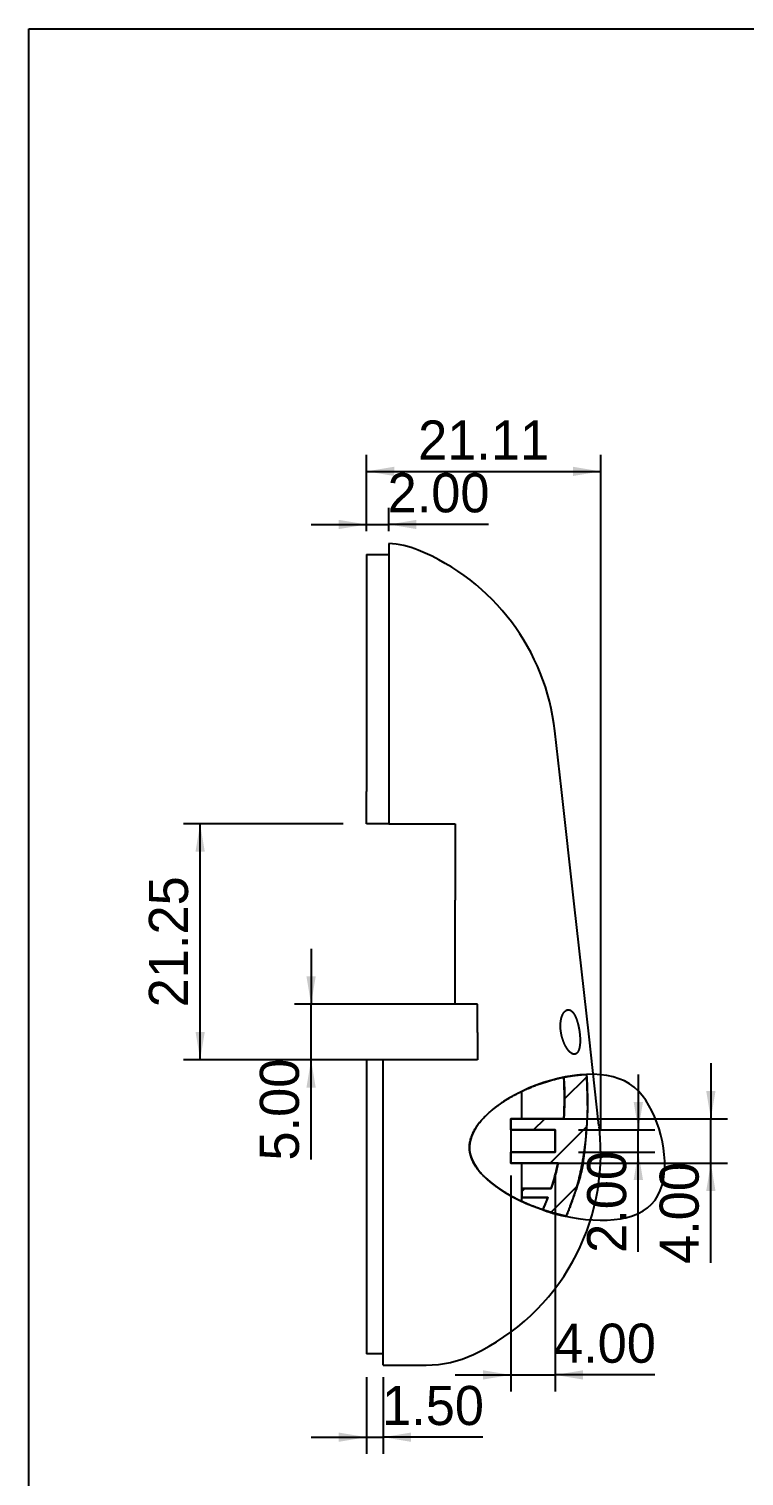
# Model space of a CAD drawing. Header units: millimetres. Extents: x 5 to 292, y 5 to 212.
# Drawn here: x 5 to 69.5, y 74.6 to 205 of the extents above; entities that cross this region are included whole.
import ezdxf
from ezdxf.enums import TextEntityAlignment as Align

# ---------------------------------------------------------------- set-up
doc = ezdxf.new("R2010")
doc.units = ezdxf.units.MM
for name, color, linetype in [('Breakout_Section', 7, 'CONTINUOUS'), ('DIMENSIONS', 7, 'CONTINUOUS'), ('FRAME', 7, 'CONTINUOUS'), ('HATCH', 7, 'CONTINUOUS'), ('Visible', 7, 'CONTINUOUS')]:
    doc.layers.add(name, color=color, linetype=linetype)
doc.dimstyles.new('ISO-DM', dxfattribs={"dimtxt": 3.5, "dimasz": 2.5, "dimexe": 2.5, "dimexo": 1, "dimgap": 1, "dimtad": 1, "dimcen": 2.5, "dimazin": 3, "dimtfac": 1, "dimtmove": 0, "dimatfit": 3})

# ---------------------------------------------------------------- blocks, each defined once
blk = doc.blocks.new('*D1')
at = {"layer": 'DIMENSIONS'}
for p, q in [((35.4363, 159.7463), (35.4363, 166.6463)), ((56.545, 105.7911), (56.545, 166.6463)), ((35.4363, 165.1463), (56.545, 165.1463))]:
    blk.add_line(p, q, dxfattribs=at)
for points in [[(35.4363, 165.1463), (37.9363, 164.7297), (37.9363, 165.563)], [(56.545, 165.1463), (54.045, 165.563), (54.045, 164.7297)]]:
    blk.add_solid(points, dxfattribs=at)
blk.add_text('21.11', height=3.5278, dxfattribs=at).set_placement((45.9906, 166.2047), align=Align.CENTER)
blk = doc.blocks.new('*D23')
at = {"layer": 'DIMENSIONS'}
for p, q in [((33.3363, 133.3963), (18.9363, 133.3963)), ((20.4363, 112.1463), (20.4363, 133.3963)), ((33.3363, 112.1463), (18.9363, 112.1463))]:
    blk.add_line(p, q, dxfattribs=at)
for points in [[(20.4363, 133.3963), (20.0196, 130.8963), (20.853, 130.8963)], [(20.4363, 112.1463), (20.853, 114.6463), (20.0196, 114.6463)]]:
    blk.add_solid(points, dxfattribs=at)
blk.add_text('21.25', height=3.5278, rotation=90, dxfattribs=at).set_placement((19.3427, 122.7713), align=Align.CENTER)
blk = doc.blocks.new('*D24')
at = {"layer": 'DIMENSIONS'}
for p, q in [((30.4363, 122.1463), (30.4363, 117.1463)), ((43.3938, 117.1463), (28.9363, 117.1463)), ((30.4363, 112.1463), (30.4363, 117.1463)), ((43.3363, 112.1463), (28.9363, 112.1463)), ((30.4363, 103.1636), (30.4363, 112.1463))]:
    blk.add_line(p, q, dxfattribs=at)
for points in [[(30.4363, 117.1463), (30.853, 119.6463), (30.0196, 119.6463)], [(30.4363, 112.1463), (30.0196, 109.6463), (30.853, 109.6463)]]:
    blk.add_solid(points, dxfattribs=at)
blk.add_text('5.00', height=3.5278, rotation=90, dxfattribs=at).set_placement((29.3427, 107.655), align=Align.CENTER)
blk = doc.blocks.new('*D25')
at = {"layer": 'DIMENSIONS'}
for p, q in [((59.9363, 110.8293), (59.9363, 105.8293)), ((54.5363, 105.8293), (61.4363, 105.8293)), ((59.9363, 103.8293), (59.9363, 105.8293)), ((54.5363, 103.8293), (61.4363, 103.8293)), ((59.9363, 94.8466), (59.9363, 103.8293))]:
    blk.add_line(p, q, dxfattribs=at)
for points in [[(59.9363, 105.8293), (60.353, 108.3293), (59.5196, 108.3293)], [(59.9363, 103.8293), (59.5196, 101.3293), (60.353, 101.3293)]]:
    blk.add_solid(points, dxfattribs=at)
blk.add_text('2.00', height=3.5278, rotation=90, dxfattribs=at).set_placement((58.8427, 99.338), align=Align.CENTER)
blk = doc.blocks.new('*D26')
at = {"layer": 'DIMENSIONS'}
for p, q in [((48.4363, 101.7293), (48.4363, 82.2562)), ((52.4363, 101.7293), (52.4363, 82.2562)), ((43.4363, 83.7562), (48.4363, 83.7562)), ((48.4363, 83.7562), (52.4363, 83.7562)), ((61.419, 83.7562), (52.4363, 83.7562))]:
    blk.add_line(p, q, dxfattribs=at)
for points in [[(48.4363, 83.7562), (45.9363, 84.1729), (45.9363, 83.3396)], [(52.4363, 83.7562), (54.9363, 83.3396), (54.9363, 84.1729)]]:
    blk.add_solid(points, dxfattribs=at)
blk.add_text('4.00', height=3.5278, dxfattribs=at).set_placement((56.9277, 84.8499), align=Align.CENTER)
blk = doc.blocks.new('*D27')
at = {"layer": 'DIMENSIONS'}
for p, q in [((66.4744, 111.8293), (66.4744, 106.8293)), ((50.5363, 106.8293), (67.9744, 106.8293)), ((66.4744, 102.8293), (66.4744, 106.8293)), ((50.5363, 102.8293), (67.9744, 102.8293)), ((66.4744, 93.8466), (66.4744, 102.8293))]:
    blk.add_line(p, q, dxfattribs=at)
for points in [[(66.4744, 106.8293), (66.891, 109.3293), (66.0577, 109.3293)], [(66.4744, 102.8293), (66.0577, 100.3293), (66.891, 100.3293)]]:
    blk.add_solid(points, dxfattribs=at)
blk.add_text('4.00', height=3.5278, rotation=90, dxfattribs=at).set_placement((65.3808, 98.338), align=Align.CENTER)
blk = doc.blocks.new('*D34')
at = {"layer": 'DIMENSIONS'}
for p, q in [((35.4363, 83.5463), (35.4363, 76.6463)), ((36.9363, 83.5463), (36.9363, 76.6463)), ((30.4363, 78.1463), (35.4363, 78.1463)), ((35.4363, 78.1463), (36.9363, 78.1463)), ((45.919, 78.1463), (36.9363, 78.1463))]:
    blk.add_line(p, q, dxfattribs=at)
for points in [[(35.4363, 78.1463), (32.9363, 78.563), (32.9363, 77.7297)], [(36.9363, 78.1463), (39.4363, 77.7297), (39.4363, 78.563)]]:
    blk.add_solid(points, dxfattribs=at)
blk.add_text('1.50', height=3.5278, dxfattribs=at).set_placement((41.4277, 79.2399), align=Align.CENTER)
blk = doc.blocks.new('*D35')
at = {"layer": 'DIMENSIONS'}
for p, q in [((35.4363, 159.7463), (35.4363, 161.8629)), ((37.4363, 159.7463), (37.4363, 161.8629)), ((30.4363, 160.3629), (35.4363, 160.3629)), ((35.4363, 160.3629), (37.4363, 160.3629)), ((46.419, 160.3629), (37.4363, 160.3629))]:
    blk.add_line(p, q, dxfattribs=at)
for points in [[(35.4363, 160.3629), (32.9363, 160.7796), (32.9363, 159.9463)], [(37.4363, 160.3629), (39.9363, 159.9463), (39.9363, 160.7796)]]:
    blk.add_solid(points, dxfattribs=at)
blk.add_text('2.00', height=3.5278, dxfattribs=at).set_placement((41.9277, 161.4565), align=Align.CENTER)

msp = doc.modelspace()

# ---------------------------------------------------------------- linework, layer by layer
at = {"layer": 'Breakout_Section'}
msp.add_lwpolyline([(59.139, 109.9769), (58.6804, 110.233), (58.1849, 110.4415), (57.6562, 110.604), (57.0982, 110.7223), (56.5147, 110.7982), (55.9094, 110.8334), (55.2861, 110.8296), (54.6488, 110.7885), (54.001, 110.7119), (53.3467, 110.6016), (52.6897, 110.4592), (52.0336, 110.2865), (51.3824, 110.0852), (50.7399, 109.8572), (50.1097, 109.604), (49.4958, 109.3274), (48.9018, 109.0292), (48.3317, 108.7111), (47.7892, 108.3749), (47.278, 108.0222), (46.8021, 107.6549), (46.3652, 107.2746), (45.971, 106.8831), (45.6234, 106.4821), (45.3262, 106.0733), (45.0832, 105.6586), (44.8981, 105.2395), (44.7748, 104.818), (44.717, 104.3956), (44.7285, 103.9741), (44.8091, 103.5551), (44.9552, 103.14), (45.1632, 102.7299), (45.4291, 102.3264), (45.7493, 101.9308), (46.12, 101.5443), (46.5374, 101.1684), (46.9978, 100.8044), (47.4973, 100.4537), (48.0323, 100.1175), (48.5989, 99.7973), (49.1933, 99.4943), (49.8119, 99.21), (50.4508, 98.9456), (51.1063, 98.7026), (51.7745, 98.4823), (52.4519, 98.286), (53.1344, 98.115), (53.8185, 97.9707), (54.5003, 97.8546), (55.1761, 97.7678), (55.8421, 97.7117), (56.4945, 97.6878), (57.1295, 97.6973), (57.7435, 97.7416), (58.3325, 97.8221), (58.893, 97.94), (59.421, 98.0968), (59.9128, 98.2938), (60.3647, 98.5322), (60.7729, 98.8136), (61.1335, 99.1392), (61.4436, 99.5097), (61.7034, 99.9222), (61.915, 100.3719), (62.0802, 100.8545), (62.2011, 101.3653), (62.2795, 101.8997), (62.3174, 102.4533), (62.3166, 103.0214), (62.2792, 103.5995), (62.2071, 104.183), (62.1021, 104.7674), (61.9662, 105.3481), (61.8014, 105.9205), (61.6095, 106.4801), (61.3926, 107.0224), (61.1525, 107.5428), (60.8899, 108.0368), (60.6023, 108.5006), (60.2866, 108.9304), (59.9395, 109.3222), (59.5581, 109.6723)], close=True, dxfattribs=at)
at = {"layer": 'FRAME'}
msp.add_lwpolyline([(5, 205), (292, 205), (292, 5), (5, 5)], close=True, dxfattribs=at)
at = {"layer": 'HATCH'}
for p, q in [((53.2897, 108.6233), (55.2852, 110.6187)), ((50.4957, 105.8293), (51.4957, 106.8293)), ((51.9859, 102.8293), (55.292, 106.1355)), ((48.4363, 103.7699), (48.4958, 103.8293)), ((49.4363, 100.2798), (49.7029, 100.5463)), ((52.0352, 98.3885), (54.4753, 100.8287))]:
    msp.add_line(p, q, dxfattribs=at)
msp.add_lwpolyline([(53.4289, 98.0496), (53.4382, 98.0712), (53.45, 98.0982), (53.4637, 98.1298), (53.4792, 98.1652), (53.496, 98.2038), (53.5138, 98.2447), (53.5322, 98.2873), (53.5509, 98.3307), (53.5695, 98.3742), (53.5876, 98.4171), (53.605, 98.4585), (53.6212, 98.4978), (53.6345, 98.5295), (53.644, 98.551), (53.6511, 98.5656), (53.657, 98.5769), (53.6627, 98.5883), (53.6695, 98.6033), (53.6787, 98.6252), (53.6914, 98.6576), (53.7088, 98.704), (53.7321, 98.7677), (53.7626, 98.8522), (53.8014, 98.9611), (53.8508, 99.0978), (53.9109, 99.2611), (53.9797, 99.4467), (54.0552, 99.6504), (54.1354, 99.868), (54.2183, 100.0953), (54.302, 100.3281), (54.3845, 100.5623), (54.4638, 100.7936), (54.5378, 101.0178), (54.6046, 101.2308), (54.6623, 101.4283), (54.7119, 101.6096), (54.7566, 101.779), (54.7967, 101.9394), (54.8331, 102.0938), (54.8662, 102.2455), (54.8967, 102.3972), (54.9252, 102.5522), (54.9523, 102.7134), (54.9786, 102.8839), (55.0047, 103.0667), (55.0313, 103.2648), (55.0589, 103.4814), (55.0873, 103.7237), (55.1157, 103.9931), (55.1438, 104.2838), (55.1713, 104.5896), (55.1981, 104.9048), (55.2238, 105.2233), (55.2483, 105.5391), (55.2712, 105.8463), (55.2923, 106.1389), (55.3113, 106.411), (55.3281, 106.6566), (55.3423, 106.8697), (55.3536, 107.0492), (55.3622, 107.2009), (55.3683, 107.329), (55.3723, 107.4382), (55.3745, 107.5328), (55.3752, 107.6173), (55.3747, 107.696), (55.3735, 107.7735), (55.3717, 107.8541), (55.3698, 107.9423), (55.368, 108.0426), (55.3668, 108.1593), (55.3652, 108.2928), (55.3627, 108.4385), (55.3594, 108.5934), (55.3554, 108.7544), (55.3508, 108.9186), (55.346, 109.083), (55.341, 109.2445), (55.336, 109.4001), (55.3312, 109.5469), (55.3268, 109.6817), (55.3229, 109.8016), (55.3197, 109.9035), (55.3171, 109.987), (55.3148, 110.0549), (55.3129, 110.1095), (55.3112, 110.1529), (55.3097, 110.1875), (55.3083, 110.2153), (55.307, 110.2388), (55.3057, 110.26), (55.3043, 110.2812), (55.3029, 110.3046), (55.3013, 110.3324), (55.2994, 110.3669), (55.2973, 110.4069), (55.295, 110.4493), (55.2925, 110.4934), (55.2899, 110.5382), (55.2873, 110.583), (55.2847, 110.6269), (55.2821, 110.6693), (55.2797, 110.7093), (55.2774, 110.746), (55.2754, 110.7788), (55.2737, 110.8067), (55.2724, 110.8291), (53.2179, 110.5763), (53.2297, 110.5787), (53.2445, 110.5817), (53.2619, 110.5853), (53.2814, 110.5894), (53.3027, 110.5937), (53.3251, 110.5984), (53.3484, 110.6031), (53.372, 110.6079), (53.3955, 110.6126), (53.4185, 110.6172), (53.4404, 110.6215), (53.4609, 110.6254), (53.4786, 110.6288), (53.4932, 110.6316), (53.5056, 110.6341), (53.5169, 110.6363), (53.5281, 110.6385), (53.5402, 110.6407), (53.5542, 110.6432), (53.5712, 110.6461), (53.5921, 110.6496), (53.618, 110.6538), (53.6499, 110.6589), (53.6888, 110.665), (53.7364, 110.6725), (53.7927, 110.6815), (53.8561, 110.6916), (53.9251, 110.7026), (53.998, 110.7142), (54.0733, 110.726), (54.1493, 110.7378), (54.2246, 110.7493), (54.2976, 110.7601), (54.3666, 110.77), (54.4302, 110.7787), (54.4866, 110.7859), (54.5371, 110.7917), (54.5843, 110.7965), (54.6283, 110.8004), (54.6697, 110.8036), (54.7087, 110.8061), (54.7457, 110.8082), (54.7811, 110.8099), (54.8152, 110.8113), (54.8483, 110.8126), (54.8809, 110.8138), (54.9133, 110.8152), (54.9459, 110.8169), (54.9788, 110.8186), (55.0118, 110.8201), (55.0445, 110.8215), (55.0766, 110.8228), (55.1079, 110.8239), (55.1379, 110.8249), (55.1662, 110.8258), (55.1927, 110.8266), (55.2169, 110.8273), (55.2384, 110.8279), (55.2571, 110.8285), (55.2724, 110.8291), (53.2179, 110.5763), (53.2179, 110.5761), (53.2179, 110.5761), (53.2207, 110.5238), (53.2245, 110.4583), (53.2289, 110.3816), (53.234, 110.2955), (53.2394, 110.2019), (53.245, 110.1026), (53.2507, 109.9995), (53.2562, 109.8944), (53.2615, 109.7893), (53.2663, 109.6859), (53.2705, 109.5861), (53.2739, 109.4918), (53.2767, 109.4012), (53.2793, 109.3112), (53.2818, 109.2215), (53.2839, 109.132), (53.2858, 109.0424), (53.2874, 108.9525), (53.2886, 108.862), (53.2894, 108.7707), (53.2897, 108.6784), (53.2896, 108.5849), (53.289, 108.49), (53.2879, 108.3934), (53.2859, 108.2914), (53.2829, 108.1821), (53.2792, 108.0675), (53.2748, 107.9498), (53.27, 107.8311), (53.2649, 107.7135), (53.2598, 107.5992), (53.2548, 107.4902), (53.25, 107.3888), (53.2457, 107.297), (53.2421, 107.2169), (53.2393, 107.1508), (53.2372, 107.0995), (53.2357, 107.0614), (53.2345, 107.0345), (53.2338, 107.0171), (53.2333, 107.0071), (53.233, 107.0028), (53.2329, 107.0022), (53.2328, 107.0035), (53.2327, 107.0048), (53.2326, 107.0043), (53.2323, 106.9999), (53.2317, 106.99), (53.231, 106.9761), (53.2302, 106.9613), (53.2294, 106.946), (53.2286, 106.9305), (53.2277, 106.9149), (53.2268, 106.8996), (53.226, 106.8849), (53.2252, 106.871), (53.2245, 106.8582), (53.2239, 106.8468), (53.2233, 106.8371), (53.2229, 106.8293), (53.2229, 106.8293), (48.4363, 106.8293), (48.4363, 106.8293), (48.4363, 105.8293), (48.4363, 105.8293), (52.4363, 105.8293), (52.4363, 105.8293), (52.4363, 103.8293), (52.4363, 103.8293), (48.4363, 103.8293), (48.4363, 103.8293), (48.4363, 102.8293), (48.4363, 102.8293), (52.6989, 102.8293), (52.6989, 102.8293), (52.698, 102.825), (52.6968, 102.8197), (52.6955, 102.8133), (52.6939, 102.8063), (52.6923, 102.7986), (52.6905, 102.7904), (52.6887, 102.7819), (52.6868, 102.7733), (52.685, 102.7647), (52.6831, 102.7562), (52.6814, 102.7481), (52.6797, 102.7404), (52.6786, 102.7351), (52.6782, 102.7335), (52.6785, 102.7342), (52.6789, 102.7361), (52.6794, 102.7379), (52.6796, 102.7386), (52.6793, 102.737), (52.6781, 102.7317), (52.6759, 102.7218), (52.6723, 102.7059), (52.667, 102.6828), (52.6599, 102.6515), (52.6507, 102.6108), (52.6396, 102.5612), (52.627, 102.5042), (52.613, 102.441), (52.5979, 102.3732), (52.582, 102.3019), (52.5655, 102.2286), (52.5486, 102.1546), (52.5317, 102.0814), (52.5149, 102.0102), (52.4986, 101.9423), (52.483, 101.8793), (52.4678, 101.8197), (52.4527, 101.7613), (52.4375, 101.7038), (52.4223, 101.6472), (52.4071, 101.5913), (52.3917, 101.5359), (52.3761, 101.4809), (52.3604, 101.4262), (52.3444, 101.3715), (52.3282, 101.3168), (52.3116, 101.2618), (52.2947, 101.2065), (52.2767, 101.149), (52.2571, 101.0881), (52.2364, 101.0251), (52.215, 100.9611), (52.1934, 100.8971), (52.1719, 100.8344), (52.1512, 100.774), (52.1315, 100.717), (52.1134, 100.6647), (52.0972, 100.618), (52.0835, 100.5782), (52.0727, 100.5463), (52.0727, 100.5463), (49.4363, 100.5463), (49.4363, 100.5463), (49.4363, 99.7463), (49.4363, 99.7463), (51.7845, 99.7463), (51.7845, 99.7463), (51.7775, 99.7281), (51.7689, 99.7054), (51.7587, 99.6787), (51.7474, 99.6487), (51.735, 99.6161), (51.7219, 99.5816), (51.7082, 99.5457), (51.6942, 99.5093), (51.6802, 99.4729), (51.6663, 99.4371), (51.6527, 99.4027), (51.6398, 99.3703), (51.6272, 99.3392), (51.6146, 99.3081), (51.6018, 99.277), (51.589, 99.2459), (51.5761, 99.2149), (51.5631, 99.1839), (51.55, 99.1529), (51.5369, 99.1219), (51.5236, 99.091), (51.5103, 99.0601), (51.4969, 99.0293), (51.4834, 98.9984), (51.4692, 98.9665), (51.454, 98.9327), (51.4381, 98.8977), (51.4218, 98.862), (51.4055, 98.8264), (51.3893, 98.7915), (51.3737, 98.7578), (51.3589, 98.7261), (51.3453, 98.6969), (51.3332, 98.6709), (51.3229, 98.6487), (51.3147, 98.631), (51.3147, 98.631), (51.3154, 98.6322), (51.3154, 98.6322), (51.3524, 98.6196), (51.3987, 98.6036), (51.4532, 98.5846), (51.5143, 98.5633), (51.5807, 98.5402), (51.651, 98.5159), (51.7238, 98.4909), (51.7977, 98.4659), (51.8714, 98.4412), (51.9434, 98.4176), (52.0123, 98.3956), (52.0768, 98.3756), (52.1387, 98.3572), (52.2006, 98.3393), (52.2624, 98.3218), (52.324, 98.3049), (52.3854, 98.2883), (52.4464, 98.2722), (52.5069, 98.2566), (52.5669, 98.2413), (52.6262, 98.2264), (52.6848, 98.2119), (52.7426, 98.1978), (52.7994, 98.1841), (52.8571, 98.1704), (52.917, 98.1568), (52.9781, 98.1433), (53.0394, 98.13), (53.1002, 98.1172), (53.1593, 98.1048), (53.216, 98.0932), (53.2692, 98.0823), (53.318, 98.0724), (53.3615, 98.0635), (53.3988, 98.0559), (53.4289, 98.0496)], close=True, dxfattribs=at)
at = {"layer": 'Visible'}
for p, q in [((37.4363, 158.638), (37.4363, 136.5856)), ((35.4363, 157.6463), (35.4363, 136.313)), ((35.4363, 157.6463), (37.4363, 157.6463)), ((52.9992, 136.505), (52.4114, 141.76)), ((35.4363, 133.3963), (35.4363, 136.313)), ((37.4363, 136.5856), (37.4363, 136.4296)), ((37.4363, 136.4296), (37.4363, 133.3963)), ((54.1541, 126.1804), (52.9992, 136.505)), ((37.4363, 133.3963), (35.4363, 133.3963)), ((37.4363, 133.3963), (39.8434, 133.3963)), ((43.4363, 133.3963), (43.4363, 126.5276)), ((43.4363, 117.1463), (43.4363, 126.5276)), ((55.492, 114.2199), (54.1541, 126.1804)), ((45.4363, 117.1463), (43.4363, 117.1463)), ((45.4363, 114.6089), (45.4363, 117.1463)), ((45.4363, 114.6089), (45.4363, 112.1463)), ((56.356, 106.495), (55.492, 114.2199)), ((36.9363, 112.1463), (35.4363, 112.1463)), ((35.4363, 112.1463), (35.4363, 86.1606)), ((37.5955, 112.1463), (36.9363, 112.1463)), ((36.9363, 85.2178), (36.9363, 112.1463)), ((39.2588, 112.1463), (37.5955, 112.1463)), ((39.8379, 112.1463), (39.2588, 112.1463)), ((45.4363, 112.1463), (39.8379, 112.1463)), ((49.4363, 106.8293), (49.4363, 109.299)), ((48.4363, 106.8293), (53.2229, 106.8293)), ((48.4363, 105.8293), (48.4363, 106.8293)), ((52.4363, 105.8293), (48.4363, 105.8293)), ((48.4363, 105.8293), (48.4363, 103.8293)), ((52.4363, 103.8293), (52.4363, 105.8293)), ((56.3868, 106.2197), (56.356, 106.495)), ((56.421, 105.9144), (56.4029, 106.0763)), ((48.4363, 103.8293), (52.4363, 103.8293)), ((48.4363, 102.8293), (48.4363, 103.8293)), ((52.6989, 102.8293), (48.4363, 102.8293)), ((49.4363, 100.5463), (49.4363, 102.8293)), ((49.4363, 100.5463), (52.0727, 100.5463)), ((49.4363, 99.7463), (49.4363, 100.5463)), ((51.7845, 99.7463), (49.4363, 99.7463)), ((49.4363, 99.3791), (49.4363, 99.7463)), ((35.4363, 86.1606), (35.4363, 85.6463)), ((36.9363, 85.6463), (35.4363, 85.6463)), ((36.9363, 84.6463), (36.9363, 85.2178)), ((36.9363, 84.6463), (37.3853, 84.6463)), ((37.3853, 84.6463), (38.5889, 84.6463)), ((38.5889, 84.6463), (40.8104, 84.6463))]:
    msp.add_line(p, q, dxfattribs=at)
for points in [[(39.8434, 133.3963), (39.9213, 133.3963), (39.9991, 133.3963), (40.0768, 133.3963), (40.1544, 133.3963), (40.2318, 133.3963), (40.3092, 133.3963), (40.3864, 133.3963), (40.4635, 133.3963), (40.5405, 133.3963), (40.6173, 133.3963), (40.694, 133.3963), (40.7706, 133.3963), (40.8471, 133.3963), (40.9234, 133.3963), (40.9997, 133.3963), (41.0758, 133.3963), (41.1517, 133.3963), (41.2275, 133.3963), (41.3032, 133.3963), (41.3788, 133.3963), (41.4542, 133.3963), (41.5295, 133.3963), (41.6047, 133.3963), (41.6797, 133.3963), (41.7545, 133.3963), (41.8293, 133.3963), (41.9039, 133.3963), (41.9783, 133.3963), (42.0526, 133.3963), (42.1268, 133.3963), (42.2008, 133.3963), (42.2747, 133.3963), (42.3485, 133.3963), (42.4221, 133.3963), (42.4955, 133.3963), (42.5688, 133.3963), (42.6419, 133.3963), (42.7149, 133.3963), (42.7878, 133.3963), (42.8604, 133.3963), (42.933, 133.3963), (43.0053, 133.3963), (43.0776, 133.3963), (43.1496, 133.3963), (43.2215, 133.3963), (43.2933, 133.3963), (43.3649, 133.3963), (43.4363, 133.3963)], [(52.9448, 114.7778), (52.9418, 114.8022), (52.9391, 114.8266), (52.9365, 114.8511), (52.934, 114.8755), (52.9318, 114.9001), (52.9297, 114.9247), (52.9278, 114.9494), (52.926, 114.9741), (52.9245, 114.9988), (52.9231, 115.0236), (52.9218, 115.0483), (52.9208, 115.0731), (52.9199, 115.0979), (52.9192, 115.1226), (52.9187, 115.1474), (52.9184, 115.1721), (52.9182, 115.1968), (52.9183, 115.2214), (52.9185, 115.246), (52.9189, 115.2705), (52.9194, 115.2949), (52.9202, 115.3192), (52.9211, 115.3435), (52.9222, 115.3677), (52.9235, 115.3918), (52.925, 115.4157), (52.9267, 115.4395), (52.9286, 115.4632), (52.9306, 115.4868), (52.9329, 115.5102), (52.9353, 115.5334), (52.9379, 115.5565), (52.9407, 115.5794), (52.9437, 115.6022), (52.9468, 115.6247), (52.9502, 115.6471), (52.9537, 115.6693), (52.9574, 115.6912), (52.9612, 115.713), (52.9652, 115.7346), (52.9694, 115.756), (52.9737, 115.7771), (52.9781, 115.798), (52.9828, 115.8187), (52.9875, 115.8392), (52.9924, 115.8594), (52.9974, 115.8794), (53.0026, 115.8992), (53.0079, 115.9187), (53.0133, 115.9379), (53.0188, 115.9569), (53.0245, 115.9756), (53.0302, 115.9941), (53.0361, 116.0123), (53.0421, 116.0302), (53.0482, 116.0478), (53.0544, 116.0651), (53.0606, 116.0822), (53.067, 116.0989), (53.0735, 116.1154), (53.08, 116.1315), (53.0867, 116.1474), (53.0934, 116.1629), (53.1002, 116.1783), (53.1072, 116.1935), (53.1143, 116.2084), (53.1215, 116.2232), (53.1288, 116.2378), (53.1363, 116.2522), (53.1438, 116.2664), (53.1515, 116.2803), (53.1593, 116.2941), (53.1671, 116.3076), (53.1751, 116.3209), (53.1832, 116.334), (53.1914, 116.3468), (53.1996, 116.3594), (53.208, 116.3718), (53.2165, 116.384), (53.225, 116.3959), (53.2337, 116.4075), (53.2424, 116.4189), (53.2512, 116.4301), (53.26, 116.441), (53.269, 116.4517), (53.278, 116.462), (53.2871, 116.4722), (53.2963, 116.482), (53.3055, 116.4916), (53.3148, 116.5009), (53.3242, 116.5099), (53.3336, 116.5187), (53.3431, 116.5271), (53.3526, 116.5353), (53.3622, 116.5432), (53.3718, 116.5507), (53.3815, 116.558), (53.3912, 116.565), (53.401, 116.5717), (53.4108, 116.5781), (53.4206, 116.5842), (53.4304, 116.59), (53.4403, 116.5955), (53.4503, 116.6007), (53.4602, 116.6056), (53.4702, 116.6103), (53.4801, 116.6146), (53.4901, 116.6187), (53.5002, 116.6225), (53.5102, 116.6259), (53.5202, 116.6292), (53.5302, 116.6321), (53.5403, 116.6347), (53.5503, 116.6371), (53.5603, 116.6392), (53.5704, 116.641), (53.5804, 116.6425), (53.5904, 116.6438), (53.6004, 116.6448), (53.6103, 116.6455), (53.6203, 116.6459), (53.6302, 116.6461), (53.6401, 116.646), (53.65, 116.6456), (53.6599, 116.645), (53.6697, 116.6441), (53.6794, 116.6429), (53.6892, 116.6414), (53.6989, 116.6397), (53.7085, 116.6378), (53.7182, 116.6355), (53.7279, 116.633), (53.7376, 116.6302), (53.7474, 116.6271), (53.7572, 116.6238), (53.767, 116.6201), (53.7769, 116.6162), (53.7867, 116.612), (53.7966, 116.6075), (53.8065, 116.6028), (53.8164, 116.5977), (53.8263, 116.5924), (53.8362, 116.5868), (53.8462, 116.5809), (53.8561, 116.5748), (53.866, 116.5683), (53.876, 116.5616), (53.8859, 116.5546), (53.8958, 116.5473), (53.9057, 116.5397), (53.9156, 116.5319), (53.9255, 116.5237), (53.9353, 116.5153), (53.9452, 116.5066), (53.955, 116.4976), (53.9648, 116.4884), (53.9746, 116.4788), (53.9843, 116.469), (53.994, 116.4589), (54.0037, 116.4485), (54.0133, 116.4378), (54.023, 116.4269), (54.0325, 116.4156), (54.042, 116.4041), (54.0515, 116.3923), (54.061, 116.3802), (54.0704, 116.3679), (54.0797, 116.3553), (54.089, 116.3424), (54.0983, 116.3293), (54.1075, 116.3159), (54.1166, 116.3023), (54.1257, 116.2884), (54.1347, 116.2743), (54.1437, 116.26), (54.1526, 116.2455), (54.1615, 116.2307), (54.1703, 116.2157), (54.179, 116.2005), (54.1877, 116.1851), (54.1963, 116.1695), (54.2049, 116.1537), (54.2133, 116.1376), (54.2217, 116.1215), (54.2301, 116.1051), (54.2383, 116.0885), (54.2465, 116.0718), (54.2546, 116.0549), (54.2627, 116.0378), (54.2706, 116.0206), (54.2785, 116.0032), (54.2863, 115.9857), (54.294, 115.968), (54.3017, 115.9502), (54.3092, 115.9322), (54.3167, 115.9142), (54.3241, 115.8959), (54.3314, 115.8773), (54.3388, 115.8585), (54.3461, 115.8394), (54.3534, 115.82), (54.3606, 115.8004), (54.3678, 115.7805), (54.375, 115.7604), (54.3821, 115.74), (54.3892, 115.7194), (54.3962, 115.6986), (54.4032, 115.6776), (54.4102, 115.6563), (54.4171, 115.6348), (54.4239, 115.6131), (54.4307, 115.5912), (54.4374, 115.5691), (54.4441, 115.5468), (54.4507, 115.5244), (54.4572, 115.5017), (54.4637, 115.4789), (54.4701, 115.4559), (54.4765, 115.4327), (54.4827, 115.4094), (54.4889, 115.3859), (54.4951, 115.3622), (54.5011, 115.3385), (54.5071, 115.3145), (54.513, 115.2905), (54.5188, 115.2663), (54.5245, 115.242), (54.5301, 115.2176), (54.5356, 115.1931), (54.5411, 115.1684), (54.5465, 115.1437), (54.5518, 115.1189), (54.557, 115.094), (54.5621, 115.069), (54.5671, 115.044), (54.572, 115.0189), (54.5768, 114.9938), (54.5816, 114.9686), (54.5862, 114.9434), (54.5908, 114.9181), (54.5953, 114.8929), (54.5996, 114.8676), (54.6039, 114.8424), (54.6081, 114.8171), (54.6122, 114.7918), (54.6161, 114.7666), (54.62, 114.7414), (54.6238, 114.7162), (54.6275, 114.6911), (54.6311, 114.666), (54.6345, 114.641), (54.6379, 114.616)], [(54.6379, 114.616), (54.6412, 114.5909), (54.6444, 114.5658), (54.6475, 114.5406), (54.6504, 114.5155), (54.6533, 114.4904), (54.6561, 114.4653), (54.6587, 114.4402), (54.6612, 114.4152), (54.6637, 114.3901), (54.666, 114.3651), (54.6682, 114.3402), (54.6703, 114.3152), (54.6722, 114.2904), (54.6741, 114.2655), (54.6758, 114.2407), (54.6775, 114.2159), (54.679, 114.1913), (54.6804, 114.1667), (54.6817, 114.1422), (54.6828, 114.1177), (54.6839, 114.0934), (54.6848, 114.0691), (54.6856, 114.0449), (54.6863, 114.0208), (54.6869, 113.9968), (54.6873, 113.973), (54.6877, 113.9492), (54.6879, 113.9255), (54.688, 113.9019), (54.688, 113.8785), (54.6878, 113.8551), (54.6875, 113.8319), (54.6871, 113.8088), (54.6866, 113.7859), (54.686, 113.7631), (54.6852, 113.7405), (54.6844, 113.718), (54.6834, 113.6957), (54.6822, 113.6735), (54.681, 113.6515), (54.6796, 113.6297), (54.6781, 113.6081), (54.6765, 113.5866), (54.6748, 113.5653), (54.673, 113.5442), (54.671, 113.5232), (54.6689, 113.5025), (54.6666, 113.4819), (54.6643, 113.4615), (54.6618, 113.4413), (54.6592, 113.4213), (54.6565, 113.4015), (54.6537, 113.3819), (54.6507, 113.3624), (54.6476, 113.3432), (54.6444, 113.3243), (54.6411, 113.3056), (54.6377, 113.2871), (54.6341, 113.2688), (54.6305, 113.2508), (54.6267, 113.233), (54.6228, 113.2155), (54.6187, 113.1982), (54.6146, 113.1811), (54.6104, 113.1643), (54.606, 113.1478), (54.6015, 113.1315), (54.5969, 113.1154), (54.5922, 113.0996), (54.5874, 113.084), (54.5825, 113.0687), (54.5774, 113.0536), (54.5723, 113.0388), (54.567, 113.0242), (54.5616, 113.0099), (54.5561, 112.9959), (54.5505, 112.9821), (54.5448, 112.9685), (54.539, 112.9553), (54.5331, 112.9423), (54.5271, 112.9295), (54.5209, 112.917), (54.5147, 112.9048), (54.5083, 112.8929), (54.5018, 112.8812), (54.4953, 112.8698), (54.4886, 112.8587), (54.4819, 112.8479), (54.475, 112.8373), (54.4681, 112.8271), (54.4611, 112.8171), (54.4539, 112.8074), (54.4467, 112.798), (54.4394, 112.7889), (54.432, 112.7801), (54.4245, 112.7715), (54.417, 112.7632), (54.4093, 112.7553), (54.4016, 112.7476), (54.3938, 112.7401), (54.3859, 112.733), (54.3779, 112.7262), (54.3698, 112.7196), (54.3617, 112.7133), (54.3534, 112.7073), (54.3451, 112.7016), (54.3367, 112.6962), (54.3283, 112.691), (54.3197, 112.6861), (54.3111, 112.6815), (54.3024, 112.6772), (54.2936, 112.6732), (54.2848, 112.6695), (54.2759, 112.666), (54.2669, 112.6628), (54.2578, 112.6599), (54.2487, 112.6573), (54.2395, 112.6549), (54.2303, 112.6529), (54.221, 112.6511), (54.2116, 112.6496), (54.2022, 112.6484), (54.1927, 112.6475), (54.1832, 112.6468), (54.1736, 112.6464), (54.164, 112.6463), (54.1543, 112.6465), (54.1446, 112.6469), (54.1348, 112.6477), (54.125, 112.6486), (54.1151, 112.6499), (54.1052, 112.6515), (54.0952, 112.6533), (54.0852, 112.6553), (54.0752, 112.6577), (54.0651, 112.6603), (54.055, 112.6632), (54.0448, 112.6663), (54.0346, 112.6697), (54.0244, 112.6734), (54.0141, 112.6774), (54.0038, 112.6816), (53.9935, 112.686), (53.9832, 112.6908), (53.9728, 112.6958), (53.9623, 112.701), (53.9519, 112.7065), (53.9414, 112.7123), (53.9309, 112.7183), (53.9204, 112.7246), (53.9099, 112.7312), (53.8993, 112.738), (53.8887, 112.745), (53.8781, 112.7523), (53.8675, 112.7599), (53.8568, 112.7677), (53.8462, 112.7757), (53.8355, 112.784), (53.8249, 112.7926), (53.8142, 112.8014), (53.8035, 112.8104), (53.7928, 112.8197), (53.7821, 112.8292), (53.7715, 112.839), (53.7608, 112.849), (53.7501, 112.8592), (53.7394, 112.8697), (53.7287, 112.8804), (53.718, 112.8914), (53.7073, 112.9025), (53.6967, 112.914), (53.686, 112.9256), (53.6753, 112.9375), (53.6647, 112.9496), (53.6541, 112.9619), (53.6434, 112.9745), (53.6328, 112.9873), (53.6222, 113.0003), (53.6117, 113.0136), (53.6011, 113.027), (53.5906, 113.0407), (53.5801, 113.0546), (53.5696, 113.0688), (53.5591, 113.0831), (53.5487, 113.0977), (53.5382, 113.1125), (53.5278, 113.1275), (53.5175, 113.1427), (53.5072, 113.1581), (53.4969, 113.1738), (53.4866, 113.1896), (53.4764, 113.2057), (53.4662, 113.2219), (53.4561, 113.2384), (53.446, 113.2551), (53.4359, 113.2719), (53.4259, 113.289), (53.4159, 113.3062), (53.406, 113.3237), (53.3962, 113.3413), (53.3864, 113.3592), (53.3766, 113.3772), (53.3669, 113.3954), (53.3572, 113.4138), (53.3476, 113.4324), (53.3381, 113.4512), (53.3286, 113.4702), (53.3192, 113.4893), (53.3099, 113.5087), (53.3006, 113.5282), (53.2914, 113.5479), (53.2822, 113.5678), (53.2731, 113.5878), (53.2641, 113.608), (53.2552, 113.6284), (53.2463, 113.649), (53.2375, 113.6697), (53.2288, 113.6906), (53.2202, 113.7117), (53.2117, 113.7329), (53.2032, 113.7543), (53.1948, 113.7758), (53.1866, 113.7974), (53.1784, 113.8192), (53.1703, 113.8412), (53.1623, 113.8632), (53.1544, 113.8854), (53.1466, 113.9078), (53.1389, 113.9302), (53.1313, 113.9528), (53.1238, 113.9756), (53.1164, 113.9984), (53.1091, 114.0214), (53.102, 114.0445), (53.0949, 114.0677), (53.0879, 114.091), (53.0811, 114.1145), (53.0744, 114.138), (53.0677, 114.1617), (53.0612, 114.1855), (53.0549, 114.2093), (53.0486, 114.2333), (53.0425, 114.2574), (53.0364, 114.2816), (53.0305, 114.3059), (53.0248, 114.3302), (53.0191, 114.3547), (53.0136, 114.3792), (53.0083, 114.4038), (53.003, 114.4285), (52.9979, 114.4532), (52.993, 114.4779), (52.9882, 114.5027), (52.9835, 114.5275), (52.979, 114.5524), (52.9746, 114.5773), (52.9703, 114.6023), (52.9662, 114.6273), (52.9623, 114.6523), (52.9585, 114.6774), (52.9548, 114.7024), (52.9513, 114.7275), (52.948, 114.7526), (52.9448, 114.7778)], [(53.4289, 98.0496), (53.3748, 98.0612), (53.3202, 98.0731), (53.2652, 98.0854), (53.2098, 98.0979), (53.1539, 98.1106), (53.0977, 98.1237), (53.041, 98.1371), (52.9839, 98.1507), (52.9264, 98.1646), (52.8685, 98.1788), (52.8103, 98.1933), (52.7517, 98.2081), (52.6927, 98.2232), (52.6333, 98.2386), (52.5737, 98.2543), (52.5136, 98.2702), (52.4533, 98.2865), (52.3926, 98.3031), (52.3316, 98.3199), (52.2702, 98.3371), (52.2086, 98.3546), (52.1467, 98.3723), (52.0845, 98.3904), (52.022, 98.4088), (51.9593, 98.4274), (51.8962, 98.4464), (51.8329, 98.4657), (51.7694, 98.4853), (51.7056, 98.5052), (51.6416, 98.5255), (51.5774, 98.546), (51.5129, 98.5668), (51.4482, 98.588), (51.3834, 98.6095), (51.3183, 98.6313), (51.253, 98.6534), (51.1876, 98.6758), (51.1219, 98.6986), (51.0562, 98.7216), (50.9902, 98.745), (50.9241, 98.7687), (50.8578, 98.7928), (50.7915, 98.8172), (50.7249, 98.8418), (50.6583, 98.8669), (50.5916, 98.8922), (50.5247, 98.9179), (50.4577, 98.9439), (50.3907, 98.9702), (50.3235, 98.9969), (50.2563, 99.0239), (50.189, 99.0513), (50.1217, 99.079), (50.0543, 99.107), (49.9869, 99.1353), (49.9194, 99.164), (49.8519, 99.1931), (49.7843, 99.2225), (49.7168, 99.2522), (49.6492, 99.2823), (49.5816, 99.3127), (49.5141, 99.3434), (49.4465, 99.3745), (49.379, 99.406), (49.3115, 99.4378), (49.244, 99.47), (49.1766, 99.5025), (49.1093, 99.5353), (49.0419, 99.5686), (48.9747, 99.6021), (48.9075, 99.6361), (48.8405, 99.6704), (48.7735, 99.705), (48.7066, 99.74), (48.6398, 99.7754), (48.5732, 99.8111), (48.5068, 99.847), (48.4407, 99.8833), (48.3749, 99.9199), (48.3094, 99.9567), (48.2441, 99.9939), (48.1791, 100.0313), (48.1145, 100.069), (48.0501, 100.1069), (47.9861, 100.1452), (47.9224, 100.1837), (47.8591, 100.2225), (47.7961, 100.2616), (47.7334, 100.3009), (47.6712, 100.3405), (47.6093, 100.3804), (47.5478, 100.4205), (47.4867, 100.4609), (47.426, 100.5016), (47.3657, 100.5425), (47.3058, 100.5836), (47.2464, 100.625), (47.1874, 100.6667), (47.1289, 100.7086), (47.0709, 100.7507), (47.0133, 100.7931), (46.9562, 100.8357), (46.8995, 100.8786), (46.8434, 100.9217), (46.7878, 100.965), (46.7327, 101.0086), (46.6782, 101.0524), (46.6242, 101.0964), (46.5707, 101.1407), (46.5178, 101.1851), (46.4654, 101.2298), (46.4136, 101.2747), (46.3624, 101.3199), (46.3118, 101.3652), (46.2618, 101.4107), (46.2125, 101.4565), (46.1637, 101.5025), (46.1156, 101.5487), (46.0681, 101.595), (46.0212, 101.6416), (45.975, 101.6884), (45.9295, 101.7354), (45.8847, 101.7825), (45.8405, 101.8299), (45.797, 101.8775), (45.7543, 101.9252), (45.7122, 101.9731), (45.6709, 102.0212), (45.6303, 102.0695), (45.5905, 102.118), (45.5514, 102.1666), (45.513, 102.2154), (45.4755, 102.2644), (45.4387, 102.3135), (45.4027, 102.3628), (45.3675, 102.4123), (45.3331, 102.4619), (45.2995, 102.5117), (45.2668, 102.5616), (45.2349, 102.6116), (45.2038, 102.6618), (45.1736, 102.7122), (45.1443, 102.7627), (45.1158, 102.8133), (45.0882, 102.864), (45.0616, 102.9149), (45.0358, 102.9659), (45.0109, 103.0173), (44.9866, 103.0692), (44.9632, 103.1217), (44.9405, 103.1747), (44.9186, 103.2284), (44.8976, 103.2827), (44.8775, 103.3375), (44.8584, 103.3928), (44.8403, 103.4488), (44.8232, 103.5052), (44.8071, 103.5622), (44.7922, 103.6197), (44.7785, 103.6777), (44.7659, 103.7362), (44.7545, 103.7952), (44.7445, 103.8547), (44.7357, 103.9147), (44.7283, 103.9751), (44.7222, 104.0377), (44.7174, 104.1046), (44.7142, 104.1758), (44.713, 104.2513), (44.7142, 104.331), (44.7182, 104.4148), (44.7253, 104.5026), (44.7358, 104.5943), (44.7502, 104.6899), (44.7688, 104.7894), (44.7919, 104.8925), (44.8193, 104.997), (44.8504, 105.1005), (44.8849, 105.203), (44.9227, 105.3044), (44.9637, 105.4047), (45.0077, 105.5039), (45.0545, 105.6018), (45.104, 105.6985), (45.1559, 105.7938), (45.2102, 105.8878), (45.2666, 105.9804), (45.325, 106.0716), (45.3853, 106.1614), (45.4474, 106.2497), (45.5109, 106.3365), (45.5759, 106.4218), (45.6422, 106.5055), (45.7097, 106.5879), (45.7791, 106.6697), (45.8504, 106.7511), (45.9236, 106.832), (45.9987, 106.9125), (46.0757, 106.9925), (46.1544, 107.0721), (46.2349, 107.1511), (46.3171, 107.2296), (46.4009, 107.3076), (46.4865, 107.3851), (46.5736, 107.462), (46.6623, 107.5383), (46.7525, 107.614), (46.8442, 107.6892), (46.9374, 107.7637), (47.0316, 107.8373), (47.1262, 107.9097), (47.2212, 107.9807), (47.3166, 108.0504), (47.4122, 108.1189), (47.5081, 108.1861), (47.6042, 108.252), (47.7004, 108.3167), (47.7967, 108.3802), (47.8931, 108.4425), (47.9895, 108.5036), (48.0859, 108.5635), (48.1823, 108.6223), (48.2785, 108.6799), (48.3745, 108.7364), (48.4704, 108.7917), (48.566, 108.846), (48.6613, 108.8991), (48.7563, 108.9512), (48.8512, 109.0023), (48.9465, 109.0528), (49.042, 109.1025), (49.1378, 109.1515), (49.2338, 109.1998), (49.33, 109.2473), (49.4264, 109.2942), (49.5229, 109.3403), (49.6196, 109.3857), (49.7165, 109.4304), (49.8135, 109.4743), (49.9105, 109.5176), (50.0076, 109.5601), (50.1048, 109.6018), (50.202, 109.6429), (50.2992, 109.6832), (50.3964, 109.7228), (50.4936, 109.7617), (50.5907, 109.7999), (50.6877, 109.8373), (50.7847, 109.874), (50.8815, 109.91), (50.9783, 109.9452), (51.0748, 109.9797), (51.1712, 110.0135), (51.2674, 110.0466), (51.3634, 110.0789), (51.4592, 110.1105), (51.5547, 110.1414), (51.6495, 110.1714), (51.7434, 110.2005), (51.8363, 110.2287), (51.9284, 110.2561), (52.0195, 110.2826), (52.1097, 110.3082), (52.199, 110.333), (52.2874, 110.3571), (52.3748, 110.3803), (52.4612, 110.4027), (52.5467, 110.4244), (52.6313, 110.4453), (52.7149, 110.4655), (52.7975, 110.4849), (52.8791, 110.5037), (52.9598, 110.5217), (53.0394, 110.5391), (53.1181, 110.5558), (53.1958, 110.5718), (53.2724, 110.5872), (53.3481, 110.602), (53.4227, 110.6161), (53.4963, 110.6297), (53.5688, 110.6427), (53.6404, 110.6551), (53.7108, 110.667), (53.7803, 110.6783), (53.8486, 110.6891), (53.9159, 110.6994), (53.9822, 110.7092), (54.0473, 110.7185), (54.1113, 110.7273), (54.1741, 110.7357), (54.2359, 110.7436), (54.2966, 110.7511), (54.3561, 110.7582), (54.4145, 110.7648), (54.4718, 110.7711), (54.528, 110.7769), (54.5831, 110.7824), (54.637, 110.7876), (54.6898, 110.7923), (54.7414, 110.7968), (54.792, 110.8009), (54.8414, 110.8048), (54.8896, 110.8083), (54.9367, 110.8116), (54.9827, 110.8145), (55.0275, 110.8173), (55.0712, 110.8198), (55.1138, 110.822), (55.1552, 110.8241), (55.1954, 110.8259), (55.2345, 110.8276), (55.2724, 110.8291)], [(55.2724, 110.8291), (55.2787, 110.72), (55.2847, 110.6109), (55.2904, 110.5018), (55.2959, 110.3926), (55.3011, 110.2835), (55.306, 110.1743), (55.3107, 110.0651), (55.3151, 109.956), (55.3192, 109.8468), (55.3231, 109.7377), (55.3267, 109.6286), (55.33, 109.5195), (55.333, 109.4105), (55.3357, 109.3014), (55.3381, 109.1924), (55.3402, 109.0832), (55.3421, 108.9741), (55.3436, 108.8649), (55.3449, 108.7558), (55.3458, 108.6466), (55.3464, 108.5373), (55.3468, 108.4281), (55.3468, 108.3188), (55.3464, 108.2096), (55.3458, 108.1003), (55.3448, 107.991), (55.3436, 107.8817), (55.3419, 107.7724), (55.34, 107.6631), (55.3377, 107.5538), (55.3351, 107.4445), (55.3321, 107.3352), (55.3288, 107.2259), (55.3251, 107.1166), (55.3211, 107.0073), (55.3167, 106.898), (55.312, 106.7888), (55.3068, 106.6796), (55.3014, 106.5704), (55.2955, 106.4612), (55.2893, 106.352), (55.2827, 106.2428), (55.2758, 106.1337), (55.2684, 106.0246), (55.2607, 105.9156), (55.2526, 105.8066), (55.244, 105.6976), (55.2351, 105.5886), (55.2258, 105.4798), (55.2161, 105.371), (55.206, 105.2623), (55.1955, 105.1537), (55.1846, 105.0452), (55.1733, 104.9368), (55.1616, 104.8285), (55.1495, 104.7203), (55.137, 104.6122), (55.124, 104.5042), (55.1106, 104.3963), (55.0969, 104.2885), (55.0827, 104.1809), (55.068, 104.0733), (55.053, 103.9658), (55.0375, 103.8584), (55.0216, 103.7511), (55.0053, 103.6439), (54.9885, 103.5368), (54.9713, 103.4298), (54.9536, 103.3229), (54.9355, 103.2161), (54.917, 103.1095), (54.898, 103.0029), (54.8786, 102.8964), (54.8587, 102.7901), (54.8383, 102.6838), (54.8175, 102.5776), (54.7963, 102.4716), (54.7746, 102.3656), (54.7524, 102.2598), (54.7297, 102.1541), (54.7066, 102.0485), (54.683, 101.9429), (54.659, 101.8375), (54.6344, 101.7322), (54.6094, 101.627), (54.5839, 101.5219), (54.558, 101.4169), (54.5315, 101.3121), (54.5046, 101.2073), (54.4771, 101.1027), (54.4492, 100.9981), (54.4208, 100.8937), (54.3919, 100.7894), (54.3624, 100.6851), (54.3325, 100.581), (54.3021, 100.477), (54.2712, 100.3732), (54.2398, 100.2694), (54.2078, 100.1657), (54.1753, 100.0622), (54.1424, 99.9588), (54.1089, 99.8555), (54.0749, 99.7522), (54.0403, 99.6492), (54.0053, 99.5462), (53.9697, 99.4433), (53.9336, 99.3407), (53.8972, 99.2386), (53.8603, 99.137), (53.823, 99.0358), (53.7854, 98.9351), (53.7473, 98.8348), (53.7089, 98.7351), (53.67, 98.6357), (53.6308, 98.5369), (53.5912, 98.4385), (53.5512, 98.3406), (53.5108, 98.2431), (53.47, 98.1461), (53.4289, 98.0496)], [(56.3868, 106.2197), (56.3872, 106.2161), (56.3876, 106.2125), (56.388, 106.209), (56.3884, 106.2056), (56.3888, 106.2021), (56.3892, 106.1988), (56.3896, 106.1954), (56.3899, 106.1921), (56.3903, 106.1889), (56.3906, 106.1857), (56.391, 106.1825), (56.3913, 106.1794), (56.3917, 106.1763), (56.392, 106.1733), (56.3924, 106.1703), (56.3927, 106.1674), (56.393, 106.1645), (56.3933, 106.1617), (56.3936, 106.1589), (56.3939, 106.1561), (56.3942, 106.1534), (56.3945, 106.1508), (56.3948, 106.1481), (56.3951, 106.1456), (56.3954, 106.143), (56.3957, 106.1406), (56.396, 106.1381), (56.3962, 106.1357), (56.3965, 106.1334), (56.3967, 106.1311), (56.397, 106.1288), (56.3972, 106.1266), (56.3975, 106.1245), (56.3977, 106.1224), (56.3979, 106.1203), (56.3982, 106.1183), (56.3984, 106.1163), (56.3986, 106.1144), (56.3988, 106.1125), (56.399, 106.1107), (56.3992, 106.1089), (56.3994, 106.1071), (56.3996, 106.1054), (56.3998, 106.1038), (56.4, 106.1022), (56.4001, 106.1007), (56.4003, 106.0992), (56.4005, 106.0977), (56.4006, 106.0963), (56.4008, 106.0949), (56.4009, 106.0936), (56.4011, 106.0924), (56.4012, 106.0912), (56.4013, 106.09), (56.4015, 106.0889), (56.4016, 106.0878), (56.4017, 106.0868), (56.4018, 106.0858), (56.4019, 106.0849), (56.402, 106.084), (56.4021, 106.0831), (56.4022, 106.0824), (56.4023, 106.0816), (56.4024, 106.0809), (56.4024, 106.0803), (56.4025, 106.0797), (56.4026, 106.0792), (56.4026, 106.0787), (56.4027, 106.0782), (56.4027, 106.0778), (56.4028, 106.0774), (56.4028, 106.0771)], [(56.4029, 106.0763), (56.4029, 106.0763), (56.4029, 106.0764), (56.4029, 106.0764), (56.4029, 106.0764), (56.4029, 106.0764), (56.4029, 106.0764), (56.4029, 106.0764), (56.4029, 106.0765), (56.4029, 106.0765), (56.4029, 106.0765), (56.4029, 106.0765), (56.4029, 106.0765), (56.4029, 106.0765), (56.4029, 106.0766), (56.4029, 106.0766), (56.4029, 106.0766), (56.4028, 106.0766), (56.4028, 106.0766), (56.4028, 106.0767), (56.4028, 106.0767), (56.4028, 106.0767), (56.4028, 106.0767), (56.4028, 106.0767), (56.4028, 106.0767), (56.4028, 106.0768), (56.4028, 106.0768), (56.4028, 106.0768), (56.4028, 106.0768), (56.4028, 106.0768), (56.4028, 106.0768), (56.4028, 106.0769), (56.4028, 106.0769), (56.4028, 106.0769), (56.4028, 106.0769), (56.4028, 106.0769), (56.4028, 106.0769), (56.4028, 106.077), (56.4028, 106.077), (56.4028, 106.077), (56.4028, 106.077), (56.4028, 106.077), (56.4028, 106.077), (56.4028, 106.0771), (56.4028, 106.0771), (56.4028, 106.0771), (56.4028, 106.0771), (56.4028, 106.0771), (56.4028, 106.0771)], [(51.3147, 98.631), (51.3253, 98.654), (51.3358, 98.6769), (51.3462, 98.6999), (51.3566, 98.7229), (51.367, 98.746), (51.3774, 98.769), (51.3877, 98.792), (51.398, 98.8151), (51.4083, 98.8382), (51.4186, 98.8612), (51.4288, 98.8843), (51.4389, 98.9074), (51.4491, 98.9305), (51.4592, 98.9536), (51.4693, 98.9768), (51.4793, 98.9999), (51.4893, 99.0231), (51.4993, 99.0462), (51.5093, 99.0694), (51.5192, 99.0926), (51.5291, 99.1158), (51.539, 99.139), (51.5488, 99.1622), (51.5586, 99.1855), (51.5684, 99.2087), (51.5781, 99.232), (51.5878, 99.2552), (51.5975, 99.2785), (51.6071, 99.3018), (51.6167, 99.3251), (51.6263, 99.3484), (51.6359, 99.3717), (51.6454, 99.395), (51.6549, 99.4184), (51.6643, 99.4417), (51.6738, 99.4651), (51.6831, 99.4885), (51.6925, 99.5119), (51.7018, 99.5353), (51.7111, 99.5587), (51.7204, 99.5821), (51.7297, 99.6055), (51.7389, 99.629), (51.748, 99.6524), (51.7572, 99.6759), (51.7663, 99.6993), (51.7754, 99.7228), (51.7845, 99.7463)]]:
    msp.add_lwpolyline(points, dxfattribs=at)
for centre, radius, start, end in [((37.0714, 150.6463), 8, 67.7901, 87.3857), ((32.5354, 139.5367), 20, 6.3824, 67.7901), ((19.4554, 108.6577), 33.8169, 356.9006, 3.252), ((36.545, 103.6911), 20, 295.2468, 6.3824), ((31.6481, 107.3765), 21.5364, 341.5096, 347.8109), ((40.8101, 94.6463), 10, 270, 295.2468)]:
    msp.add_arc(centre, radius, start, end, dxfattribs=at)

# ---------------------------------------------------------------- dimensions: what is measured, and where the dimension line sits
at = {"layer": 'DIMENSIONS'}
for base, p1, p2, picture, middle in [((35.4363, 165.1463), (35.4363, 157.6463), (56.545, 103.6911), '*D1', (45.9906, 166.2047)), ((35.4363, 160.3629), (35.4363, 157.6463), (37.4363, 157.6463), '*D35', (41.9277, 161.4565)), ((48.4363, 83.7562), (48.4363, 103.8293), (52.4363, 103.8293), '*D26', (56.9277, 84.8499)), ((35.4363, 78.1463), (35.4363, 85.6463), (36.9363, 85.6463), '*D34', (41.4277, 79.2399))]:
    dim = msp.add_linear_dim(base=base, p1=p1, p2=p2, dimstyle='ISO-DM', override={"dimscale": 1, "dimtxt": 3.5278, "dimasz": 2.5, "dimgap": 1.0583, "dimdec": 2}, dxfattribs=at)
    dim.commit()
    dim.dimension.update_dxf_attribs({"geometry": picture, "text_midpoint": middle, "dimtype": 160})
for base, p1, p2, picture, middle in [((20.4363, 112.1463), (35.4363, 133.3963), (35.4363, 112.1463), '*D23', (19.3427, 122.7713)), ((30.4363, 112.1463), (45.4938, 117.1463), (45.4363, 112.1463), '*D24', (29.3427, 107.655)), ((66.4744, 102.8293), (48.4363, 106.8293), (48.4363, 102.8293), '*D27', (65.3808, 98.338)), ((59.9363, 103.8293), (52.4363, 105.8293), (52.4363, 103.8293), '*D25', (58.8427, 99.338))]:
    dim = msp.add_linear_dim(base=base, p1=p1, p2=p2, angle=90, dimstyle='ISO-DM', override={"dimscale": 1, "dimtxt": 3.5278, "dimasz": 2.5, "dimgap": 1.0583, "dimdec": 2}, dxfattribs=at)
    dim.commit()
    dim.dimension.update_dxf_attribs({"geometry": picture, "text_midpoint": middle, "dimtype": 160})

doc.saveas('drawing.dxf')
